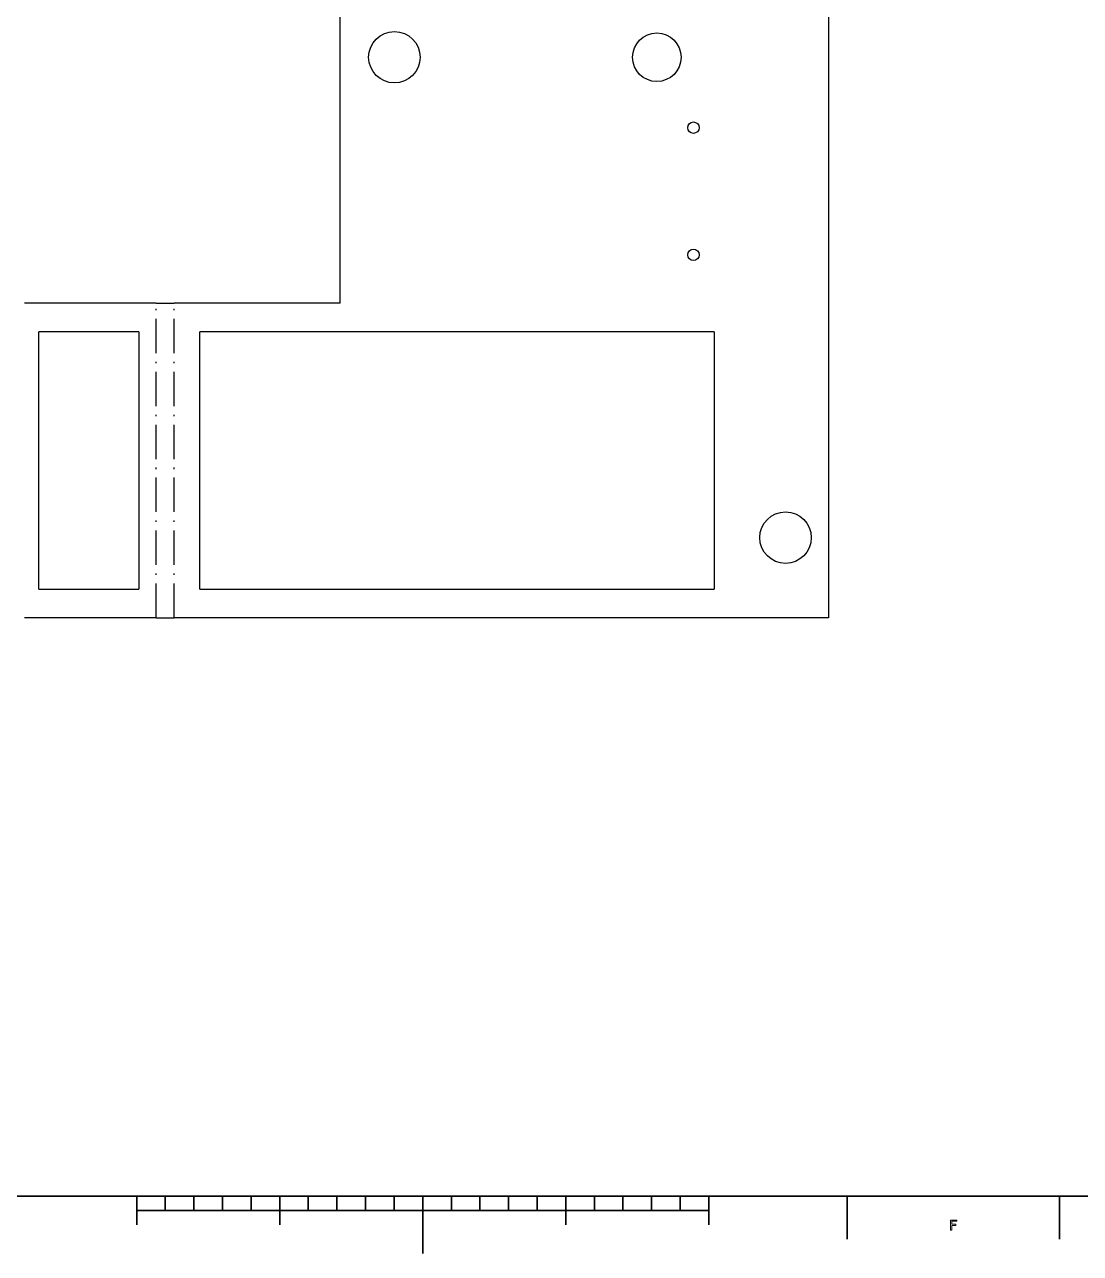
# Model space of a CAD drawing. Extents: x 0 to 1189, y 0 to 841.
# Drawn here: x 455.3 to 824.4, y 0 to 429.8 of the extents above; entities that cross this region are included whole.
import ezdxf

# ---------------------------------------------------------------- set-up
doc = ezdxf.new("R2010")
doc.units = 0
doc.linetypes.add('DASHDOT', pattern=[18.5, 12, -3, 0.5, -3])

msp = doc.modelspace()

# ---------------------------------------------------------------- linework, layer by layer
for p, q in [((565.59259, 332.318542), (565.59259, 615.318542)), ((736.34259, 613.318542), (736.34259, 222.318558)), ((501.297455, 332.318542), (455.297455, 332.318542)), ((565.59259, 332.318542), (507.542603, 332.318542)), ((460.297455, 232.318558), (460.297455, 322.318542)), ((495.297455, 322.318542), (460.297455, 322.318542)), ((495.297455, 322.318542), (495.297455, 232.318558)), ((696.34259, 322.318542), (516.542603, 322.318542)), ((516.542603, 232.318558), (516.542603, 322.318542)), ((696.34259, 322.318542), (696.34259, 232.318558)), ((460.297455, 232.318558), (495.297455, 232.318558)), ((516.542603, 232.318558), (696.34259, 232.318558)), ((501.297455, 222.318558), (455.297455, 222.318558)), ((736.34259, 222.318558), (507.542603, 222.318558))]:
    msp.add_line(p, q)
at = {"ltscale": 0.156129}
for p, q in [((501.297455, 332.318542), (507.542603, 332.318542)), ((501.297455, 222.318558), (507.542603, 222.318558))]:
    msp.add_line(p, q, dxfattribs=at)
at = {"color": 1, "linetype": 'DASHDOT'}
for p, q in [((501.297455, 222.318558), (501.297455, 332.318542)), ((507.542603, 222.318558), (507.542603, 332.318542))]:
    msp.add_line(p, q, dxfattribs=at)
at = {"color": 7, "lineweight": 35}
for p, q in [((20, 20), (1169, 20)), ((594.5, 20), (594.5, 0)), ((494.5, 15), (694.5, 15))]:
    msp.add_line(p, q, dxfattribs=at)
at = {"color": 7, "lineweight": 35, "ltscale": 0.25}
for p, q in [((494.5, 20), (494.5, 10)), ((544.5, 20), (544.5, 10)), ((644.5, 20), (644.5, 10)), ((694.5, 20), (694.5, 10))]:
    msp.add_line(p, q, dxfattribs=at)
at = {"color": 7, "lineweight": 35, "ltscale": 0.125}
for p, q in [((504.5, 20), (504.5, 15)), ((514.5, 20), (514.5, 15)), ((524.5, 20), (524.5, 15)), ((534.5, 20), (534.5, 15)), ((554.5, 20), (554.5, 15)), ((564.5, 20), (564.5, 15)), ((574.5, 20), (574.5, 15)), ((584.5, 20), (584.5, 15)), ((604.5, 20), (604.5, 15)), ((614.5, 20), (614.5, 15)), ((624.5, 20), (624.5, 15)), ((634.5, 20), (634.5, 15)), ((654.5, 20), (654.5, 15)), ((664.5, 20), (664.5, 15)), ((674.5, 20), (674.5, 15)), ((684.5, 20), (684.5, 15))]:
    msp.add_line(p, q, dxfattribs=at)
at = {"color": 7, "lineweight": 35, "ltscale": 0.375}
for p, q in [((742.900024, 20), (742.900024, 5)), ((817.099976, 20), (817.099976, 5))]:
    msp.add_line(p, q, dxfattribs=at)
at = {"color": 7, "lineweight": 13}
msp.add_lwpolyline([(778.966125, 8.166786), (779.435181, 8.166786), (779.435181, 9.775576), (780.907776, 9.775576), (780.907776, 10.194164), (779.435181, 10.194164), (779.435181, 11.243155), (781.245667, 11.243155), (781.245667, 11.666786), (778.966125, 11.666786)], close=True, dxfattribs=at)
for centre, radius in [((584.59259, 418.318542), 9), ((676.34259, 418.318542), 8.5), ((689.142578, 393.684631), 2), ((689.142578, 349.232056), 2), ((721.34259, 250.318558), 9)]:
    msp.add_circle(centre, radius)

doc.saveas('drawing.dxf')
